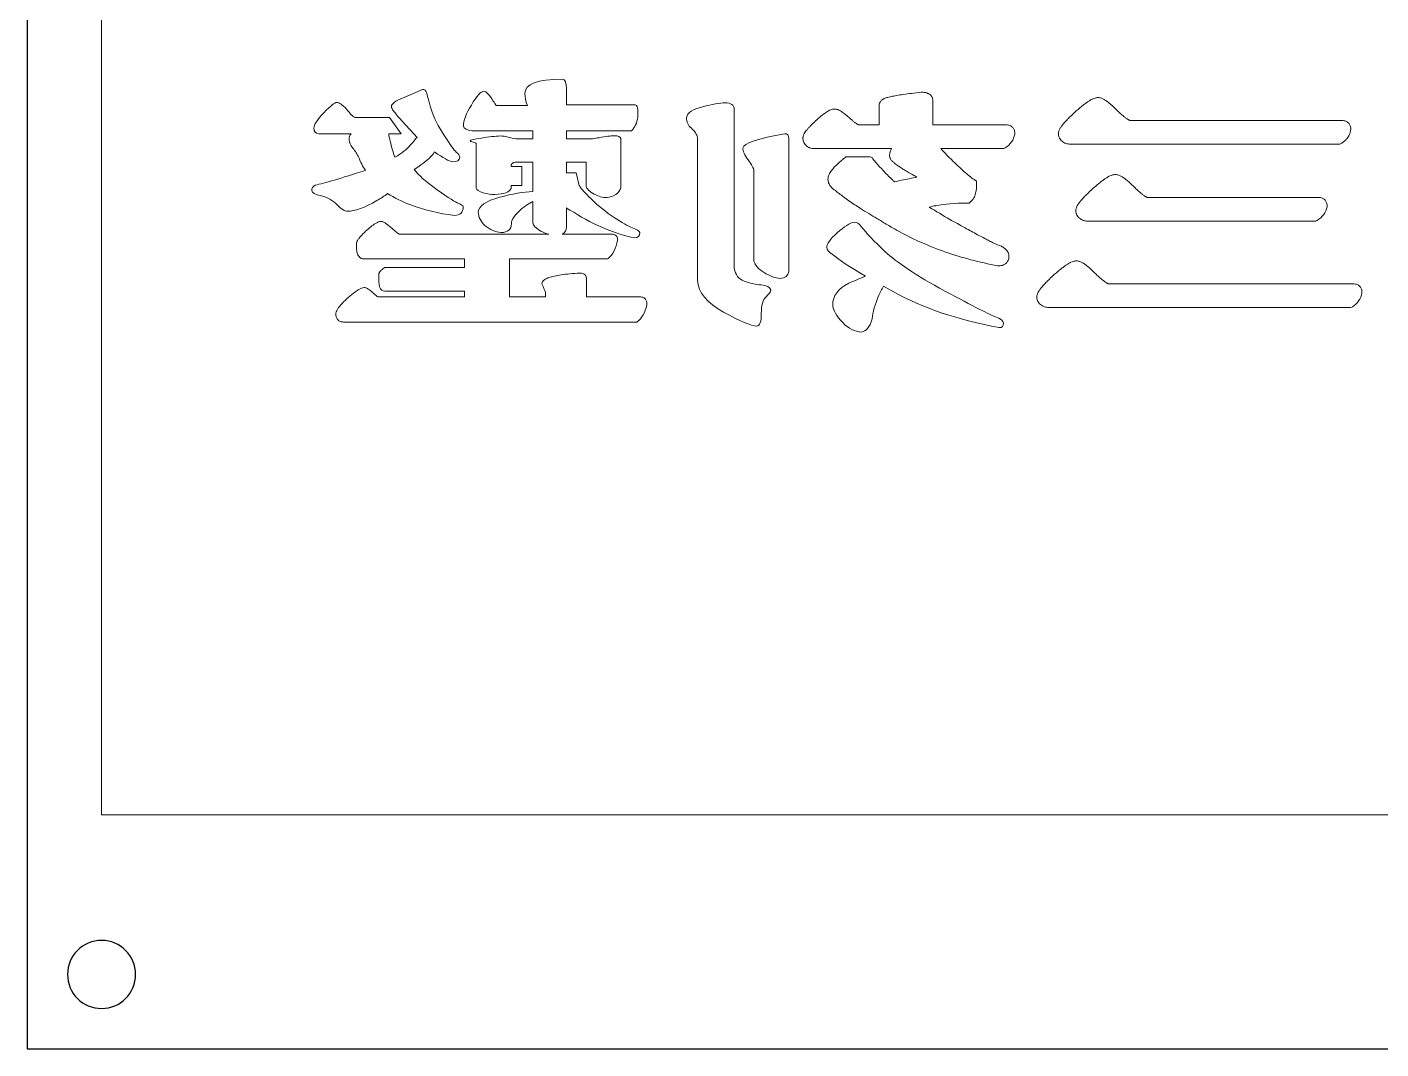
# Model space of a CAD drawing. Header units: millimetres. Extents: x 42 to 169, y 93 to 195.
# Drawn here: x 41.8 to 105.4, y 92.5 to 140.5 of the extents above; entities that cross this region are included whole.
import ezdxf

# ---------------------------------------------------------------- set-up
doc = ezdxf.new("R2010")
doc.units = ezdxf.units.MM
doc.layers.add('Default', color=18, linetype='Continuous', true_color=0x000000)
doc.layers.add('Layer 01', color=18, linetype='Continuous', true_color=0x000000)

msp = doc.modelspace()

# ---------------------------------------------------------------- linework, layer by layer
at = {"layer": 'Default', "color": 18, "lineweight": 5, "true_color": 0x000000}
msp.add_lwpolyline([(45.304, 103.519), (165.304, 103.519), (165.304, 193.519), (45.304, 193.519)], close=True, dxfattribs=at)
at = {"layer": 'Layer 01', "color": 12, "lineweight": 5, "true_color": 0xc80000}
for p, q in [((59.448, 137.188), (60.38, 137.599)), ((63.842, 136.837), (65.308, 136.837)), ((93.615, 136.137), (103.577, 136.137)), ((57.033, 135.515), (55.506, 135.515)), ((80.321, 134.43), (81.406, 134.43)), ((65.571, 131.331), (65.571, 132.326)), ((94.433, 132.522), (102.465, 132.522)), ((67.141, 132.026), (67.141, 131.126)), ((59.295, 130.795), (66.323, 130.795)), ((66.945, 130.795), (69.267, 130.795)), ((58.323, 128.755), (58.325, 128.915)), ((92.601, 128.465), (104.101, 128.465))]:
    msp.add_line(p, q, dxfattribs=at)
at = {"layer": 'Layer 01'}
msp.add_lwpolyline([(41.804, 92.519), (168.804, 92.519), (168.804, 194.519), (41.804, 194.519)], close=True, dxfattribs=at)
at = {"layer": 'Layer 01', "color": 12, "lineweight": 5, "true_color": 0xc80000}
for points in [[(67.141, 137.615), (67.141, 136.874), (70.33, 136.874), (70.372, 136.868)], [(83.808, 137.462), (83.823, 137.464), (83.838, 137.464)], [(80.866, 135.932), (81.836, 135.932), (81.836, 136.857)], [(84.352, 137.078), (84.352, 135.932), (87.796, 135.932)], [(57.223, 136.281), (58.826, 136.281), (59.382, 135.515), (58.793, 135.515)], [(60.134, 135.341), (59.971, 135.515), (59.415, 136.115)], [(64.835, 135.275), (65.571, 135.275), (65.571, 135.657), (62.709, 135.657)], [(70.199, 135.657), (67.141, 135.657), (67.141, 135.275), (68.368, 135.275)], [(88.212, 135.531), (88.212, 135.509), (88.208, 135.488)], [(103.993, 135.736), (103.993, 135.722), (103.992, 135.707)], [(62.905, 132.957), (62.905, 134.536), (62.905, 135.061)], [(69.692, 135.287), (69.692, 134.425), (69.692, 132.989)], [(87.762, 134.855), (87.695, 134.813), (84.729, 134.813)], [(103.538, 135.057), (103.473, 135.019), (90.781, 135.019), (90.758, 135.023)], [(82.42, 134.813), (78.705, 134.813), (78.675, 134.82)], [(64.541, 133.968), (65.056, 133.968), (65.056, 133.084), (64.541, 133.084), (64.541, 132.942)], [(65.571, 132.8), (65.571, 133.084), (65.571, 133.684), (65.571, 134.173), (64.737, 134.173)], [(68.073, 133.036), (68.073, 133.084), (68.073, 133.684), (68.073, 134.173), (67.141, 134.173), (67.141, 133.684), (67.607, 133.684), (67.746, 133.084)], [(86.302, 133.357), (86.413, 133.279), (86.413, 133.147)], [(86.134, 132.315), (86.06, 132.256), (85.964, 132.256)], [(84.496, 132.135), (84.491, 132.134), (84.486, 132.133)], [(102.881, 132.121), (102.881, 132.099), (102.878, 132.078)], [(58.429, 131.394), (58.446, 131.396), (58.463, 131.393)], [(58.956, 131.061), (58.957, 131.06), (58.958, 131.059)], [(102.409, 131.442), (102.345, 131.404), (91.599, 131.404), (91.576, 131.407)], [(57.743, 130.964), (57.744, 130.965), (57.745, 130.966)], [(69.549, 130.554), (69.549, 130.537), (69.544, 130.52)], [(57.276, 130.333), (57.276, 130.34), (57.277, 130.346)], [(87.933, 129.792), (87.934, 129.78), (87.934, 129.769)], [(58.598, 129.232), (62.362, 129.232), (62.362, 129.635), (57.607, 129.635)], [(69.101, 129.657), (69.071, 129.635), (64.463, 129.635), (64.463, 127.846), (66.156, 127.846), (66.156, 128.057)], [(87.452, 129.304), (87.426, 129.304), (87.4, 129.309)], [(66.001, 128.434), (65.99, 128.458), (65.993, 128.483)], [(67.768, 128.968), (67.773, 128.969), (67.779, 128.969)], [(68.093, 128.673), (68.093, 127.846), (70.641, 127.846)], [(57.646, 128.284), (57.659, 128.285), (57.673, 128.284)], [(58.652, 127.846), (62.362, 127.846), (62.362, 128.113), (58.686, 128.113)], [(104.517, 128.064), (104.517, 128.042), (104.513, 128.021)], [(70.922, 127.517), (70.922, 127.493), (70.918, 127.47)], [(104.067, 127.388), (104, 127.346), (89.768, 127.346), (89.744, 127.35)], [(56.311, 127.066), (56.311, 127.076), (56.313, 127.087)], [(70.475, 126.688), (70.445, 126.668), (56.675, 126.668)]]:
    msp.add_lwpolyline(points, dxfattribs=at)
at = {"layer": 'Layer 01', "extrusion": (0, 0, -1)}
msp.add_circle((-45.304, 96.019), 1.6, dxfattribs=at)
at = {"layer": 'Layer 01', "color": 12, "lineweight": 5, "true_color": 0xc80000}
for points, knots in [([(65.308, 136.837), (65.233, 137.041), (65.195, 137.228), (65.195, 137.399), (65.195, 137.848), (65.778, 138.073), (66.945, 138.073), (67.076, 138.073), (67.141, 137.92), (67.141, 137.615)], [436.421266, 436.421266, 436.421266, 436.421266, 437.100455, 437.100455, 437.100455, 438.100455, 438.100455, 438.100455, 439.100455, 439.100455, 439.100455, 439.100455]), ([(81.836, 136.857), (81.836, 136.891), (81.842, 136.925), (81.854, 136.957), (81.866, 136.988), (81.883, 137.017), (81.904, 137.043), (81.918, 137.059), (81.933, 137.074), (81.95, 137.088), (81.963, 137.099), (81.977, 137.11), (81.992, 137.119), (82.018, 137.136), (82.045, 137.15), (82.073, 137.162), (82.086, 137.168), (82.1, 137.173), (82.114, 137.179), (82.142, 137.19), (82.171, 137.199), (82.2, 137.208), (82.232, 137.218), (82.264, 137.227), (82.297, 137.235), (82.334, 137.244), (82.371, 137.253), (82.408, 137.261), (82.488, 137.278), (82.568, 137.293), (82.648, 137.307), (82.755, 137.326), (82.863, 137.343), (82.97, 137.358), (83.099, 137.377), (83.228, 137.394), (83.357, 137.409), (83.507, 137.428), (83.657, 137.445), (83.808, 137.462)], [80.084471, 80.084471, 80.084471, 80.084471, 81.084471, 81.084471, 81.084471, 82.084471, 82.084471, 82.084471, 83.084471, 83.084471, 83.084471, 84.084471, 84.084471, 84.084471, 85.084471, 85.084471, 85.084471, 86.084471, 86.084471, 86.084471, 87.084471, 87.084471, 87.084471, 88.084471, 88.084471, 88.084471, 89.084471, 89.084471, 89.084471, 90.084471, 90.084471, 90.084471, 91.084471, 91.084471, 91.084471, 92.084471, 92.084471, 92.084471, 93.084471, 93.084471, 93.084471, 93.084471]), ([(83.838, 137.464), (83.877, 137.464), (83.916, 137.462), (83.954, 137.457), (83.974, 137.455), (83.993, 137.452), (84.012, 137.448), (84.031, 137.444), (84.051, 137.439), (84.07, 137.434), (84.09, 137.427), (84.11, 137.42), (84.129, 137.411), (84.142, 137.405), (84.156, 137.398), (84.169, 137.39), (84.19, 137.378), (84.209, 137.364), (84.228, 137.349), (84.247, 137.332), (84.265, 137.313), (84.281, 137.292), (84.297, 137.271), (84.311, 137.248), (84.322, 137.224), (84.332, 137.2), (84.34, 137.175), (84.345, 137.15), (84.35, 137.126), (84.352, 137.102), (84.352, 137.078)], [95.084471, 95.084471, 95.084471, 95.084471, 96.084471, 96.084471, 96.084471, 97.084471, 97.084471, 97.084471, 98.084471, 98.084471, 98.084471, 99.084471, 99.084471, 99.084471, 100.084471, 100.084471, 100.084471, 101.084471, 101.084471, 101.084471, 102.084471, 102.084471, 102.084471, 103.084471, 103.084471, 103.084471, 104.084471, 104.084471, 104.084471, 105.084471, 105.084471, 105.084471, 105.084471]), ([(55.506, 135.515), (55.354, 135.528), (55.277, 135.616), (55.277, 135.777), (55.277, 135.938), (55.435, 136.18), (55.752, 136.503), (56.057, 136.825), (56.259, 136.986), (56.357, 136.986), (56.466, 136.986), (56.618, 136.879), (56.815, 136.664)], [36.545107, 36.545107, 36.545107, 36.545107, 37.545107, 37.545107, 37.545107, 38.545107, 38.545107, 38.545107, 39.545107, 39.545107, 39.545107, 40.545107, 40.545107, 40.545107, 40.545107]), ([(59.022, 136.589), (58.957, 136.662), (58.924, 136.731), (58.924, 136.794), (58.924, 136.92), (59.099, 137.052), (59.448, 137.188)], [7, 7, 7, 7, 8, 8, 8, 9, 9, 9, 9]), ([(91.013, 136.509), (91.122, 136.606), (91.232, 136.702), (91.344, 136.794), (91.392, 136.833), (91.44, 136.871), (91.489, 136.909), (91.533, 136.942), (91.577, 136.974), (91.622, 137.005), (91.661, 137.032), (91.702, 137.059), (91.743, 137.083), (91.781, 137.106), (91.819, 137.127), (91.858, 137.145), (91.896, 137.163), (91.935, 137.179), (91.976, 137.19), (91.997, 137.196), (92.018, 137.201), (92.04, 137.205), (92.064, 137.209), (92.089, 137.211), (92.113, 137.211)], [109.9244, 109.9244, 109.9244, 109.9244, 110.9244, 110.9244, 110.9244, 111.9244, 111.9244, 111.9244, 112.9244, 112.9244, 112.9244, 113.9244, 113.9244, 113.9244, 114.9244, 114.9244, 114.9244, 115.9244, 115.9244, 115.9244, 116.9244, 116.9244, 116.9244, 117.9244, 117.9244, 117.9244, 117.9244]), ([(92.113, 137.211), (92.142, 137.211), (92.171, 137.208), (92.199, 137.203), (92.224, 137.198), (92.249, 137.191), (92.274, 137.182), (92.297, 137.174), (92.319, 137.165), (92.341, 137.155), (92.381, 137.136), (92.42, 137.114), (92.457, 137.09), (92.502, 137.062), (92.545, 137.03), (92.587, 136.998), (92.635, 136.961), (92.681, 136.922), (92.726, 136.882), (92.836, 136.786), (92.939, 136.685), (93.041, 136.581)], [51.9622, 51.9622, 51.9622, 51.9622, 52.9622, 52.9622, 52.9622, 53.9622, 53.9622, 53.9622, 54.9622, 54.9622, 54.9622, 55.9622, 55.9622, 55.9622, 56.9622, 56.9622, 56.9622, 57.9622, 57.9622, 57.9622, 58.9622, 58.9622, 58.9622, 58.9622]), ([(60.789, 136.667), (60.919, 136.278), (61.127, 135.862), (61.41, 135.42), (61.683, 134.989), (61.868, 134.731), (61.966, 134.647)], [12.01853, 12.01853, 12.01853, 12.01853, 13.01853, 13.01853, 13.01853, 14.01853, 14.01853, 14.01853, 14.01853]), ([(73.306, 135.341), (73.274, 135.478), (73.176, 135.62), (73.012, 135.768), (72.859, 135.904), (72.783, 136.073), (72.783, 136.273)], [12, 12, 12, 12, 13, 13, 13, 14, 14, 14, 14]), ([(78.845, 136.113), (78.929, 136.189), (79.014, 136.264), (79.102, 136.337), (79.172, 136.394), (79.244, 136.451), (79.319, 136.503), (79.379, 136.545), (79.442, 136.585), (79.509, 136.617), (79.542, 136.632), (79.575, 136.646), (79.609, 136.656), (79.628, 136.661), (79.647, 136.666), (79.667, 136.669), (79.689, 136.672), (79.711, 136.674), (79.733, 136.674), (79.753, 136.674), (79.773, 136.673), (79.793, 136.67), (79.81, 136.667), (79.828, 136.664), (79.845, 136.659), (79.876, 136.651), (79.907, 136.64), (79.936, 136.627), (79.965, 136.614), (79.992, 136.6), (80.019, 136.584), (80.047, 136.568), (80.074, 136.55), (80.101, 136.532), (80.162, 136.491), (80.219, 136.446), (80.276, 136.399), (80.344, 136.343), (80.409, 136.285), (80.474, 136.225)], [59.084471, 59.084471, 59.084471, 59.084471, 60.084471, 60.084471, 60.084471, 61.084471, 61.084471, 61.084471, 62.084471, 62.084471, 62.084471, 63.084471, 63.084471, 63.084471, 64.084471, 64.084471, 64.084471, 65.084471, 65.084471, 65.084471, 66.084471, 66.084471, 66.084471, 67.084471, 67.084471, 67.084471, 68.084471, 68.084471, 68.084471, 69.084471, 69.084471, 69.084471, 70.084471, 70.084471, 70.084471, 71.084471, 71.084471, 71.084471, 72.084471, 72.084471, 72.084471, 72.084471]), ([(80.474, 136.225), (80.512, 136.191), (80.55, 136.158), (80.589, 136.125), (80.622, 136.098), (80.656, 136.071), (80.69, 136.045), (80.724, 136.019), (80.759, 135.994), (80.796, 135.97), (80.806, 135.964), (80.816, 135.958), (80.827, 135.952), (80.833, 135.948), (80.839, 135.945), (80.845, 135.942), (80.852, 135.939), (80.859, 135.935), (80.866, 135.932)], [72.084471, 72.084471, 72.084471, 72.084471, 73.084471, 73.084471, 73.084471, 74.084471, 74.084471, 74.084471, 75.084471, 75.084471, 75.084471, 76.084471, 76.084471, 76.084471, 77.084471, 77.084471, 77.084471, 78.084471, 78.084471, 78.084471, 78.084471]), ([(90.758, 135.023), (90.691, 135.034), (90.625, 135.052), (90.562, 135.078), (90.53, 135.092), (90.5, 135.109), (90.471, 135.128), (90.44, 135.147), (90.412, 135.17), (90.387, 135.196), (90.361, 135.223), (90.338, 135.253), (90.319, 135.285), (90.31, 135.301), (90.301, 135.318), (90.294, 135.335), (90.287, 135.352), (90.281, 135.369), (90.276, 135.387), (90.266, 135.422), (90.26, 135.457), (90.259, 135.493), (90.258, 135.508), (90.258, 135.524), (90.259, 135.54), (90.26, 135.553), (90.261, 135.566), (90.264, 135.58), (90.268, 135.604), (90.274, 135.627), (90.282, 135.651), (90.29, 135.672), (90.298, 135.693), (90.308, 135.713), (90.319, 135.737), (90.332, 135.76), (90.346, 135.783), (90.37, 135.823), (90.397, 135.862), (90.426, 135.899), (90.458, 135.941), (90.492, 135.982), (90.527, 136.023), (90.567, 136.069), (90.609, 136.114), (90.651, 136.158), (90.699, 136.208), (90.749, 136.258), (90.799, 136.307), (90.869, 136.375), (90.941, 136.443), (91.013, 136.509)], [92.9244, 92.9244, 92.9244, 92.9244, 93.9244, 93.9244, 93.9244, 94.9244, 94.9244, 94.9244, 95.9244, 95.9244, 95.9244, 96.9244, 96.9244, 96.9244, 97.9244, 97.9244, 97.9244, 98.9244, 98.9244, 98.9244, 99.9244, 99.9244, 99.9244, 100.9244, 100.9244, 100.9244, 101.9244, 101.9244, 101.9244, 102.9244, 102.9244, 102.9244, 103.9244, 103.9244, 103.9244, 104.9244, 104.9244, 104.9244, 105.9244, 105.9244, 105.9244, 106.9244, 106.9244, 106.9244, 107.9244, 107.9244, 107.9244, 108.9244, 108.9244, 108.9244, 109.9244, 109.9244, 109.9244, 109.9244]), ([(93.041, 136.581), (93.096, 136.53), (93.151, 136.479), (93.208, 136.43), (93.255, 136.388), (93.303, 136.348), (93.352, 136.309), (93.386, 136.282), (93.42, 136.256), (93.454, 136.231), (93.472, 136.219), (93.489, 136.207), (93.507, 136.196), (93.521, 136.186), (93.536, 136.177), (93.551, 136.168), (93.561, 136.163), (93.571, 136.157), (93.581, 136.152), (93.592, 136.147), (93.604, 136.142), (93.615, 136.137)], [58.9622, 58.9622, 58.9622, 58.9622, 59.9622, 59.9622, 59.9622, 60.9622, 60.9622, 60.9622, 61.9622, 61.9622, 61.9622, 62.9622, 62.9622, 62.9622, 63.9622, 63.9622, 63.9622, 64.9622, 64.9622, 64.9622, 65.9622, 65.9622, 65.9622, 65.9622]), ([(103.577, 136.137), (103.614, 136.137), (103.652, 136.134), (103.688, 136.126), (103.715, 136.12), (103.741, 136.111), (103.766, 136.1), (103.786, 136.091), (103.806, 136.081), (103.824, 136.069), (103.843, 136.056), (103.861, 136.042), (103.878, 136.026), (103.91, 135.995), (103.936, 135.958), (103.955, 135.918), (103.966, 135.894), (103.975, 135.869), (103.981, 135.843), (103.99, 135.808), (103.993, 135.772), (103.993, 135.736)], [75.9244, 75.9244, 75.9244, 75.9244, 76.9244, 76.9244, 76.9244, 77.9244, 77.9244, 77.9244, 78.9244, 78.9244, 78.9244, 79.9244, 79.9244, 79.9244, 80.9244, 80.9244, 80.9244, 81.9244, 81.9244, 81.9244, 82.9244, 82.9244, 82.9244, 82.9244]), ([(78.675, 134.82), (78.646, 134.827), (78.616, 134.835), (78.588, 134.845), (78.573, 134.851), (78.559, 134.856), (78.545, 134.863), (78.53, 134.869), (78.516, 134.876), (78.502, 134.884), (78.445, 134.916), (78.393, 134.958), (78.353, 135.01), (78.333, 135.036), (78.316, 135.064), (78.301, 135.094), (78.288, 135.123), (78.277, 135.153), (78.269, 135.184), (78.262, 135.214), (78.257, 135.245), (78.256, 135.276), (78.255, 135.29), (78.254, 135.305), (78.255, 135.319), (78.255, 135.332), (78.256, 135.344), (78.258, 135.356), (78.26, 135.378), (78.265, 135.399), (78.272, 135.42), (78.278, 135.438), (78.285, 135.456), (78.293, 135.474), (78.3, 135.49), (78.308, 135.506), (78.317, 135.522), (78.334, 135.553), (78.353, 135.582), (78.374, 135.611), (78.397, 135.643), (78.421, 135.674), (78.446, 135.704), (78.475, 135.738), (78.504, 135.772), (78.535, 135.805), (78.569, 135.842), (78.604, 135.878), (78.639, 135.914), (78.706, 135.982), (78.775, 136.048), (78.845, 136.113)], [42.084471, 42.084471, 42.084471, 42.084471, 43.084471, 43.084471, 43.084471, 44.084471, 44.084471, 44.084471, 45.084471, 45.084471, 45.084471, 46.084471, 46.084471, 46.084471, 47.084471, 47.084471, 47.084471, 48.084471, 48.084471, 48.084471, 49.084471, 49.084471, 49.084471, 50.084471, 50.084471, 50.084471, 51.084471, 51.084471, 51.084471, 52.084471, 52.084471, 52.084471, 53.084471, 53.084471, 53.084471, 54.084471, 54.084471, 54.084471, 55.084471, 55.084471, 55.084471, 56.084471, 56.084471, 56.084471, 57.084471, 57.084471, 57.084471, 58.084471, 58.084471, 58.084471, 59.084471, 59.084471, 59.084471, 59.084471]), ([(87.796, 135.932), (87.833, 135.932), (87.87, 135.929), (87.906, 135.921), (87.933, 135.915), (87.96, 135.906), (87.985, 135.895), (88.005, 135.886), (88.025, 135.876), (88.043, 135.863), (88.062, 135.851), (88.08, 135.837), (88.096, 135.821), (88.128, 135.79), (88.155, 135.753), (88.173, 135.713), (88.185, 135.689), (88.194, 135.663), (88.2, 135.637), (88.208, 135.602), (88.212, 135.567), (88.212, 135.531)], [107.084471, 107.084471, 107.084471, 107.084471, 108.084471, 108.084471, 108.084471, 109.084471, 109.084471, 109.084471, 110.084471, 110.084471, 110.084471, 111.084471, 111.084471, 111.084471, 112.084471, 112.084471, 112.084471, 113.084471, 113.084471, 113.084471, 114.084471, 114.084471, 114.084471, 114.084471]), ([(103.992, 135.707), (103.986, 135.657), (103.976, 135.607), (103.96, 135.559), (103.945, 135.51), (103.926, 135.463), (103.902, 135.419), (103.869, 135.359), (103.829, 135.303), (103.783, 135.253), (103.748, 135.214), (103.71, 135.179), (103.669, 135.147), (103.628, 135.114), (103.584, 135.084), (103.538, 135.057)], [84.9244, 84.9244, 84.9244, 84.9244, 85.9244, 85.9244, 85.9244, 86.9244, 86.9244, 86.9244, 87.9244, 87.9244, 87.9244, 88.9244, 88.9244, 88.9244, 89.9244, 89.9244, 89.9244, 89.9244]), ([(62.758, 135.119), (62.671, 135.145), (62.627, 135.166), (62.627, 135.184), (62.627, 135.21), (62.802, 135.253), (63.151, 135.313)], [423.307147, 423.307147, 423.307147, 423.307147, 424.307147, 424.307147, 424.307147, 425.307147, 425.307147, 425.307147, 425.307147]), ([(68.678, 135.326), (68.994, 135.387), (69.229, 135.417), (69.382, 135.417), (69.578, 135.417), (69.681, 135.374), (69.692, 135.287)], [446.492141, 446.492141, 446.492141, 446.492141, 447.492141, 447.492141, 447.492141, 448.492141, 448.492141, 448.492141, 448.492141]), ([(61.966, 134.647), (62.075, 134.552), (62.13, 134.473), (62.13, 134.41), (62.13, 134.263), (62.015, 134.189), (61.786, 134.189)], [14.01853, 14.01853, 14.01853, 14.01853, 15.01853, 15.01853, 15.01853, 16.01853, 16.01853, 16.01853, 16.01853]), ([(79.992, 134.189), (80.049, 134.242), (80.107, 134.294), (80.167, 134.344), (80.19, 134.363), (80.213, 134.382), (80.236, 134.401)], [10, 10, 10, 10, 11, 11, 11, 12, 12, 12, 12]), ([(81.515, 134.376), (81.535, 134.349), (81.556, 134.322), (81.577, 134.295), (81.617, 134.243), (81.659, 134.193), (81.701, 134.142), (81.804, 134.022), (81.911, 133.904), (82.02, 133.789), (82.154, 133.648), (82.291, 133.51), (82.431, 133.373), (82.466, 133.339), (82.501, 133.305), (82.537, 133.271), (82.545, 133.263), (82.553, 133.256), (82.561, 133.249)], [15.084471, 15.084471, 15.084471, 15.084471, 16.084471, 16.084471, 16.084471, 17.084471, 17.084471, 17.084471, 18.084471, 18.084471, 18.084471, 19.084471, 19.084471, 19.084471, 20.084471, 20.084471, 20.084471, 21.084471, 21.084471, 21.084471, 21.084471]), ([(83.195, 133.713), (83.128, 133.751), (83.062, 133.791), (82.996, 133.83), (82.939, 133.865), (82.882, 133.9), (82.826, 133.937), (82.778, 133.968), (82.73, 134), (82.683, 134.033), (82.651, 134.055), (82.62, 134.078), (82.589, 134.102), (82.571, 134.116), (82.553, 134.13), (82.536, 134.145), (82.52, 134.158), (82.504, 134.172), (82.488, 134.187), (82.473, 134.201), (82.458, 134.215), (82.444, 134.23), (82.43, 134.245), (82.417, 134.261), (82.404, 134.278), (82.391, 134.295), (82.379, 134.313), (82.369, 134.332), (82.362, 134.344), (82.356, 134.356), (82.351, 134.368), (82.339, 134.398), (82.33, 134.43), (82.328, 134.463), (82.327, 134.474), (82.327, 134.485), (82.327, 134.496), (82.327, 134.516), (82.328, 134.536), (82.331, 134.556), (82.336, 134.594), (82.345, 134.633), (82.357, 134.67), (82.373, 134.72), (82.395, 134.768), (82.42, 134.813)], [25.084471, 25.084471, 25.084471, 25.084471, 26.084471, 26.084471, 26.084471, 27.084471, 27.084471, 27.084471, 28.084471, 28.084471, 28.084471, 29.084471, 29.084471, 29.084471, 30.084471, 30.084471, 30.084471, 31.084471, 31.084471, 31.084471, 32.084471, 32.084471, 32.084471, 33.084471, 33.084471, 33.084471, 34.084471, 34.084471, 34.084471, 35.084471, 35.084471, 35.084471, 36.084471, 36.084471, 36.084471, 37.084471, 37.084471, 37.084471, 38.084471, 38.084471, 38.084471, 39.084471, 39.084471, 39.084471, 40.084471, 40.084471, 40.084471, 40.084471]), ([(85.111, 134.416), (85.228, 134.299), (85.345, 134.183), (85.465, 134.069), (85.569, 133.969), (85.675, 133.872), (85.782, 133.776), (85.874, 133.695), (85.967, 133.615), (86.062, 133.539), (86.14, 133.476), (86.22, 133.415), (86.302, 133.357)], [121.084471, 121.084471, 121.084471, 121.084471, 122.084471, 122.084471, 122.084471, 123.084471, 123.084471, 123.084471, 124.084471, 124.084471, 124.084471, 125.084471, 125.084471, 125.084471, 125.084471]), ([(79.783, 132.844), (79.742, 132.869), (79.703, 132.897), (79.665, 132.927), (79.622, 132.963), (79.581, 133.002), (79.547, 133.046), (79.512, 133.092), (79.483, 133.142), (79.463, 133.196), (79.443, 133.251), (79.432, 133.309), (79.432, 133.368), (79.432, 133.407), (79.437, 133.447), (79.446, 133.485), (79.455, 133.522), (79.468, 133.558), (79.483, 133.592), (79.498, 133.626), (79.516, 133.66), (79.536, 133.692), (79.556, 133.725), (79.578, 133.757), (79.602, 133.789), (79.653, 133.857), (79.711, 133.922), (79.771, 133.983), (79.841, 134.055), (79.916, 134.123), (79.992, 134.189)], [177.084471, 177.084471, 177.084471, 177.084471, 178.084471, 178.084471, 178.084471, 179.084471, 179.084471, 179.084471, 180.084471, 180.084471, 180.084471, 181.084471, 181.084471, 181.084471, 182.084471, 182.084471, 182.084471, 183.084471, 183.084471, 183.084471, 184.084471, 184.084471, 184.084471, 185.084471, 185.084471, 185.084471, 186.084471, 186.084471, 186.084471, 187.084471, 187.084471, 187.084471, 187.084471]), ([(83.602, 133.475), (83.542, 133.512), (83.481, 133.548), (83.421, 133.584), (83.346, 133.628), (83.271, 133.67), (83.195, 133.713)], [23.084471, 23.084471, 23.084471, 23.084471, 24.084471, 24.084471, 24.084471, 25.084471, 25.084471, 25.084471, 25.084471]), ([(91.831, 132.894), (91.939, 132.991), (92.049, 133.087), (92.162, 133.179), (92.21, 133.218), (92.258, 133.256), (92.307, 133.293), (92.35, 133.326), (92.395, 133.359), (92.439, 133.39), (92.479, 133.417), (92.52, 133.443), (92.561, 133.468), (92.598, 133.491), (92.637, 133.512), (92.676, 133.53), (92.714, 133.548), (92.753, 133.563), (92.793, 133.575), (92.814, 133.581), (92.836, 133.586), (92.858, 133.59), (92.882, 133.594), (92.907, 133.596), (92.931, 133.596)], [100.064904, 100.064904, 100.064904, 100.064904, 101.064904, 101.064904, 101.064904, 102.064904, 102.064904, 102.064904, 103.064904, 103.064904, 103.064904, 104.064904, 104.064904, 104.064904, 105.064904, 105.064904, 105.064904, 106.064904, 106.064904, 106.064904, 107.064904, 107.064904, 107.064904, 108.064904, 108.064904, 108.064904, 108.064904]), ([(92.931, 133.596), (92.96, 133.596), (92.988, 133.593), (93.017, 133.587), (93.042, 133.583), (93.067, 133.576), (93.091, 133.567), (93.114, 133.559), (93.137, 133.55), (93.159, 133.54), (93.199, 133.521), (93.238, 133.499), (93.275, 133.475), (93.32, 133.447), (93.363, 133.415), (93.405, 133.383), (93.452, 133.346), (93.499, 133.307), (93.544, 133.267), (93.653, 133.171), (93.757, 133.07), (93.858, 132.966)], [47.032452, 47.032452, 47.032452, 47.032452, 48.032452, 48.032452, 48.032452, 49.032452, 49.032452, 49.032452, 50.032452, 50.032452, 50.032452, 51.032452, 51.032452, 51.032452, 52.032452, 52.032452, 52.032452, 53.032452, 53.032452, 53.032452, 54.032452, 54.032452, 54.032452, 54.032452]), ([(55.637, 132.595), (55.332, 132.668), (55.179, 132.747), (55.179, 132.831), (55.179, 132.947), (55.234, 133.037), (55.343, 133.1)], [28.01853, 28.01853, 28.01853, 28.01853, 29.01853, 29.01853, 29.01853, 30.01853, 30.01853, 30.01853, 30.01853]), ([(86.413, 133.147), (86.413, 133.083), (86.411, 133.019), (86.406, 132.956), (86.401, 132.898), (86.394, 132.84), (86.383, 132.782), (86.375, 132.738), (86.364, 132.693), (86.351, 132.65), (86.343, 132.624), (86.334, 132.599), (86.324, 132.575), (86.303, 132.526), (86.278, 132.478), (86.247, 132.435), (86.216, 132.39), (86.178, 132.349), (86.134, 132.315)], [127.084471, 127.084471, 127.084471, 127.084471, 128.084471, 128.084471, 128.084471, 129.084471, 129.084471, 129.084471, 130.084471, 130.084471, 130.084471, 131.084471, 131.084471, 131.084471, 132.084471, 132.084471, 132.084471, 133.084471, 133.084471, 133.084471, 133.084471]), ([(93.858, 132.966), (93.913, 132.915), (93.969, 132.864), (94.026, 132.815), (94.073, 132.773), (94.121, 132.733), (94.17, 132.693), (94.203, 132.667), (94.237, 132.641), (94.272, 132.616), (94.289, 132.604), (94.307, 132.592), (94.324, 132.581), (94.339, 132.571), (94.354, 132.562), (94.369, 132.553), (94.379, 132.548), (94.389, 132.542), (94.399, 132.537), (94.41, 132.532), (94.421, 132.527), (94.433, 132.522)], [54.032452, 54.032452, 54.032452, 54.032452, 55.032452, 55.032452, 55.032452, 56.032452, 56.032452, 56.032452, 57.032452, 57.032452, 57.032452, 58.032452, 58.032452, 58.032452, 59.032452, 59.032452, 59.032452, 60.032452, 60.032452, 60.032452, 61.032452, 61.032452, 61.032452, 61.032452]), ([(58.237, 132.374), (57.67, 132.037), (57.207, 131.868), (56.847, 131.868), (56.738, 131.868), (56.58, 131.968), (56.373, 132.168)], [25.01853, 25.01853, 25.01853, 25.01853, 26.01853, 26.01853, 26.01853, 27.01853, 27.01853, 27.01853, 27.01853]), ([(61.884, 131.679), (61.143, 131.763), (60.445, 131.931), (59.791, 132.184), (59.409, 132.331), (59.061, 132.505), (58.744, 132.705)], [22.01853, 22.01853, 22.01853, 22.01853, 23.01853, 23.01853, 23.01853, 24.01853, 24.01853, 24.01853, 24.01853]), ([(63.331, 131.189), (63.113, 131.389), (63.004, 131.6), (63.004, 131.821), (63.004, 132.116), (63.342, 132.352), (64.017, 132.531), (64.595, 132.689), (65.113, 132.779), (65.571, 132.8)], [405.204076, 405.204076, 405.204076, 405.204076, 406.204076, 406.204076, 406.204076, 407.204076, 407.204076, 407.204076, 408.204076, 408.204076, 408.204076, 408.204076]), ([(87.4, 129.309), (86.978, 129.39), (86.559, 129.485), (86.144, 129.595), (85.743, 129.701), (85.347, 129.821), (84.956, 129.957), (84.578, 130.088), (84.205, 130.234), (83.839, 130.396), (83.479, 130.554), (83.126, 130.727), (82.782, 130.916), (82.654, 130.986), (82.528, 131.058), (82.402, 131.131), (82.323, 131.177), (82.245, 131.223), (82.167, 131.268), (82.02, 131.355), (81.874, 131.442), (81.727, 131.529), (81.47, 131.684), (81.215, 131.841), (80.962, 132.002), (80.779, 132.119), (80.597, 132.239), (80.418, 132.362), (80.333, 132.421), (80.248, 132.481), (80.164, 132.543), (80.094, 132.594), (80.025, 132.646), (79.957, 132.7), (79.898, 132.747), (79.84, 132.795), (79.783, 132.844)], [165.084471, 165.084471, 165.084471, 165.084471, 166.084471, 166.084471, 166.084471, 167.084471, 167.084471, 167.084471, 168.084471, 168.084471, 168.084471, 169.084471, 169.084471, 169.084471, 170.084471, 170.084471, 170.084471, 171.084471, 171.084471, 171.084471, 172.084471, 172.084471, 172.084471, 173.084471, 173.084471, 173.084471, 174.084471, 174.084471, 174.084471, 175.084471, 175.084471, 175.084471, 176.084471, 176.084471, 176.084471, 177.084471, 177.084471, 177.084471, 177.084471]), ([(91.576, 131.407), (91.509, 131.419), (91.442, 131.436), (91.38, 131.463), (91.348, 131.477), (91.317, 131.493), (91.288, 131.512), (91.258, 131.532), (91.23, 131.555), (91.205, 131.581), (91.178, 131.608), (91.156, 131.638), (91.137, 131.67), (91.127, 131.686), (91.119, 131.702), (91.112, 131.72), (91.104, 131.737), (91.098, 131.754), (91.093, 131.772), (91.084, 131.806), (91.078, 131.842), (91.076, 131.878), (91.076, 131.893), (91.076, 131.909), (91.077, 131.924), (91.078, 131.938), (91.079, 131.951), (91.081, 131.965), (91.086, 131.989), (91.092, 132.012), (91.1, 132.035), (91.107, 132.057), (91.116, 132.078), (91.126, 132.098), (91.137, 132.122), (91.15, 132.145), (91.164, 132.168), (91.188, 132.208), (91.215, 132.247), (91.243, 132.284), (91.276, 132.326), (91.31, 132.367), (91.345, 132.407), (91.385, 132.453), (91.426, 132.498), (91.469, 132.543), (91.517, 132.593), (91.567, 132.643), (91.617, 132.692), (91.687, 132.76), (91.759, 132.827), (91.831, 132.894)], [83.064904, 83.064904, 83.064904, 83.064904, 84.064904, 84.064904, 84.064904, 85.064904, 85.064904, 85.064904, 86.064904, 86.064904, 86.064904, 87.064904, 87.064904, 87.064904, 88.064904, 88.064904, 88.064904, 89.064904, 89.064904, 89.064904, 90.064904, 90.064904, 90.064904, 91.064904, 91.064904, 91.064904, 92.064904, 92.064904, 92.064904, 93.064904, 93.064904, 93.064904, 94.064904, 94.064904, 94.064904, 95.064904, 95.064904, 95.064904, 96.064904, 96.064904, 96.064904, 97.064904, 97.064904, 97.064904, 98.064904, 98.064904, 98.064904, 99.064904, 99.064904, 99.064904, 100.064904, 100.064904, 100.064904, 100.064904]), ([(102.465, 132.522), (102.502, 132.522), (102.54, 132.519), (102.576, 132.511), (102.603, 132.505), (102.629, 132.496), (102.654, 132.485), (102.674, 132.476), (102.694, 132.466), (102.712, 132.454), (102.731, 132.441), (102.749, 132.427), (102.766, 132.411), (102.798, 132.38), (102.824, 132.343), (102.843, 132.303), (102.854, 132.279), (102.863, 132.253), (102.869, 132.228), (102.878, 132.193), (102.881, 132.157), (102.881, 132.121)], [69.064904, 69.064904, 69.064904, 69.064904, 70.064904, 70.064904, 70.064904, 71.064904, 71.064904, 71.064904, 72.064904, 72.064904, 72.064904, 73.064904, 73.064904, 73.064904, 74.064904, 74.064904, 74.064904, 75.064904, 75.064904, 75.064904, 76.064904, 76.064904, 76.064904, 76.064904]), ([(62.015, 132.272), (62.2, 132.193), (62.293, 132.13), (62.293, 132.082), (62.293, 131.813), (62.157, 131.679), (61.884, 131.679)], [20.01853, 20.01853, 20.01853, 20.01853, 21.01853, 21.01853, 21.01853, 22.01853, 22.01853, 22.01853, 22.01853]), ([(57.745, 130.966), (57.795, 131.011), (57.847, 131.055), (57.899, 131.098), (57.945, 131.136), (57.991, 131.172), (58.039, 131.207), (58.074, 131.232), (58.109, 131.256), (58.145, 131.279), (58.164, 131.291), (58.184, 131.303), (58.204, 131.314), (58.223, 131.325), (58.242, 131.335), (58.261, 131.344), (58.279, 131.352), (58.298, 131.36), (58.316, 131.367), (58.353, 131.381), (58.39, 131.391), (58.429, 131.394)], [370.180871, 370.180871, 370.180871, 370.180871, 371.180871, 371.180871, 371.180871, 372.180871, 372.180871, 372.180871, 373.180871, 373.180871, 373.180871, 374.180871, 374.180871, 374.180871, 375.180871, 375.180871, 375.180871, 376.180871, 376.180871, 376.180871, 377.180871, 377.180871, 377.180871, 377.180871]), ([(58.463, 131.393), (58.482, 131.39), (58.501, 131.384), (58.519, 131.377), (58.536, 131.37), (58.553, 131.362), (58.569, 131.354), (58.606, 131.334), (58.641, 131.311), (58.675, 131.287), (58.719, 131.256), (58.761, 131.223), (58.803, 131.19), (58.855, 131.148), (58.906, 131.105), (58.956, 131.061)], [379.180871, 379.180871, 379.180871, 379.180871, 380.180871, 380.180871, 380.180871, 381.180871, 381.180871, 381.180871, 382.180871, 382.180871, 382.180871, 383.180871, 383.180871, 383.180871, 384.180871, 384.180871, 384.180871, 384.180871]), ([(58.958, 131.059), (59.019, 131.004), (59.08, 130.95), (59.144, 130.898), (59.173, 130.875), (59.203, 130.852), (59.234, 130.83), (59.243, 130.825), (59.251, 130.819), (59.26, 130.814), (59.265, 130.81), (59.271, 130.807), (59.276, 130.804), (59.282, 130.801), (59.288, 130.798), (59.295, 130.795)], [386.180871, 386.180871, 386.180871, 386.180871, 387.180871, 387.180871, 387.180871, 388.180871, 388.180871, 388.180871, 389.180871, 389.180871, 389.180871, 390.180871, 390.180871, 390.180871, 391.180871, 391.180871, 391.180871, 391.180871]), ([(79.635, 129.862), (79.461, 129.957), (79.374, 130.062), (79.374, 130.178), (79.374, 130.336), (79.537, 130.562), (79.864, 130.856), (80.191, 131.151), (80.458, 131.32), (80.666, 131.362)], [16, 16, 16, 16, 17, 17, 17, 18, 18, 18, 19, 19, 19, 19]), ([(80.993, 131.156), (81.211, 130.862), (81.587, 130.467), (82.121, 129.972), (82.644, 129.478), (83.577, 128.862), (84.918, 128.125), (86.27, 127.399), (87.065, 126.994), (87.305, 126.91), (87.545, 126.826), (87.671, 126.726), (87.681, 126.61)], [1, 1, 1, 1, 2, 2, 2, 3, 3, 3, 4, 4, 4, 5, 5, 5, 5]), ([(85.152, 131.492), (85.391, 131.358), (85.631, 131.225), (85.871, 131.092), (86.066, 130.985), (86.262, 130.877), (86.458, 130.771), (86.574, 130.709), (86.69, 130.647), (86.807, 130.586), (86.872, 130.552), (86.937, 130.518), (87.002, 130.484), (87.074, 130.448), (87.146, 130.411), (87.219, 130.376), (87.255, 130.359), (87.292, 130.342), (87.329, 130.325), (87.351, 130.315), (87.374, 130.306), (87.396, 130.297)], [140.084471, 140.084471, 140.084471, 140.084471, 141.084471, 141.084471, 141.084471, 142.084471, 142.084471, 142.084471, 143.084471, 143.084471, 143.084471, 144.084471, 144.084471, 144.084471, 145.084471, 145.084471, 145.084471, 146.084471, 146.084471, 146.084471, 147.084471, 147.084471, 147.084471, 147.084471]), ([(57.277, 130.346), (57.279, 130.365), (57.282, 130.383), (57.288, 130.401), (57.293, 130.418), (57.3, 130.436), (57.307, 130.452), (57.315, 130.47), (57.324, 130.486), (57.333, 130.503), (57.343, 130.52), (57.354, 130.537), (57.366, 130.554), (57.378, 130.572), (57.391, 130.59), (57.404, 130.607), (57.429, 130.64), (57.455, 130.671), (57.482, 130.701), (57.52, 130.744), (57.559, 130.785), (57.599, 130.826), (57.646, 130.873), (57.694, 130.919), (57.743, 130.964)], [360.180871, 360.180871, 360.180871, 360.180871, 361.180871, 361.180871, 361.180871, 362.180871, 362.180871, 362.180871, 363.180871, 363.180871, 363.180871, 364.180871, 364.180871, 364.180871, 365.180871, 365.180871, 365.180871, 366.180871, 366.180871, 366.180871, 367.180871, 367.180871, 367.180871, 368.180871, 368.180871, 368.180871, 368.180871]), ([(69.267, 130.795), (69.3, 130.795), (69.333, 130.792), (69.365, 130.784), (69.399, 130.775), (69.432, 130.761), (69.46, 130.74), (69.475, 130.729), (69.488, 130.715), (69.5, 130.701), (69.511, 130.686), (69.521, 130.671), (69.529, 130.654), (69.542, 130.623), (69.549, 130.589), (69.549, 130.554)], [474.249967, 474.249967, 474.249967, 474.249967, 475.249967, 475.249967, 475.249967, 476.249967, 476.249967, 476.249967, 477.249967, 477.249967, 477.249967, 478.249967, 478.249967, 478.249967, 479.249967, 479.249967, 479.249967, 479.249967]), ([(57.607, 129.635), (57.558, 129.635), (57.508, 129.648), (57.464, 129.679), (57.441, 129.694), (57.42, 129.715), (57.4, 129.739), (57.381, 129.762), (57.364, 129.79), (57.35, 129.819), (57.336, 129.848), (57.324, 129.88), (57.314, 129.913), (57.305, 129.946), (57.298, 129.98), (57.292, 130.015), (57.28, 130.087), (57.276, 130.163), (57.276, 130.333)], [352.180871, 352.180871, 352.180871, 352.180871, 353.180871, 353.180871, 353.180871, 354.180871, 354.180871, 354.180871, 355.180871, 355.180871, 355.180871, 356.180871, 356.180871, 356.180871, 357.180871, 357.180871, 357.180871, 358.180871, 358.180871, 358.180871, 358.180871]), ([(87.396, 130.297), (87.458, 130.277), (87.519, 130.254), (87.577, 130.226), (87.634, 130.198), (87.688, 130.166), (87.737, 130.127), (87.762, 130.108), (87.786, 130.086), (87.807, 130.063), (87.83, 130.039), (87.85, 130.013), (87.867, 129.985), (87.885, 129.956), (87.9, 129.925), (87.911, 129.893), (87.922, 129.86), (87.929, 129.826), (87.933, 129.792)], [147.084471, 147.084471, 147.084471, 147.084471, 148.084471, 148.084471, 148.084471, 149.084471, 149.084471, 149.084471, 150.084471, 150.084471, 150.084471, 151.084471, 151.084471, 151.084471, 152.084471, 152.084471, 152.084471, 153.084471, 153.084471, 153.084471, 153.084471]), ([(87.934, 129.769), (87.934, 129.726), (87.93, 129.682), (87.92, 129.64), (87.912, 129.61), (87.902, 129.581), (87.889, 129.553), (87.878, 129.531), (87.866, 129.509), (87.852, 129.489), (87.837, 129.468), (87.82, 129.449), (87.802, 129.431), (87.784, 129.413), (87.763, 129.397), (87.742, 129.383), (87.721, 129.369), (87.699, 129.357), (87.676, 129.347), (87.647, 129.334), (87.616, 129.325), (87.585, 129.318), (87.542, 129.308), (87.497, 129.304), (87.452, 129.304)], [155.084471, 155.084471, 155.084471, 155.084471, 156.084471, 156.084471, 156.084471, 157.084471, 157.084471, 157.084471, 158.084471, 158.084471, 158.084471, 159.084471, 159.084471, 159.084471, 160.084471, 160.084471, 160.084471, 161.084471, 161.084471, 161.084471, 162.084471, 162.084471, 162.084471, 163.084471, 163.084471, 163.084471, 163.084471]), ([(58.325, 128.915), (58.331, 128.94), (58.342, 128.965), (58.357, 128.988), (58.364, 129.001), (58.372, 129.013), (58.381, 129.025), (58.391, 129.037), (58.401, 129.05), (58.412, 129.062), (58.423, 129.075), (58.435, 129.088), (58.448, 129.1), (58.47, 129.123), (58.494, 129.145), (58.519, 129.167), (58.545, 129.189), (58.571, 129.211), (58.598, 129.232)], [343.180871, 343.180871, 343.180871, 343.180871, 344.180871, 344.180871, 344.180871, 345.180871, 345.180871, 345.180871, 346.180871, 346.180871, 346.180871, 347.180871, 347.180871, 347.180871, 348.180871, 348.180871, 348.180871, 349.180871, 349.180871, 349.180871, 349.180871]), ([(77.181, 128.711), (76.952, 128.732), (76.701, 128.827), (76.429, 128.995), (76.156, 129.163), (75.998, 129.342), (75.954, 129.532)], [3, 3, 3, 3, 4, 4, 4, 5, 5, 5, 5]), ([(89.999, 128.837), (90.108, 128.934), (90.218, 129.03), (90.331, 129.122), (90.378, 129.161), (90.426, 129.199), (90.475, 129.236), (90.519, 129.269), (90.563, 129.301), (90.608, 129.332), (90.648, 129.36), (90.688, 129.386), (90.729, 129.411), (90.767, 129.433), (90.805, 129.454), (90.845, 129.473), (90.882, 129.491), (90.921, 129.506), (90.962, 129.518), (90.983, 129.524), (91.004, 129.529), (91.026, 129.533), (91.05, 129.537), (91.075, 129.539), (91.099, 129.539)], [106.998913, 106.998913, 106.998913, 106.998913, 107.998913, 107.998913, 107.998913, 108.998913, 108.998913, 108.998913, 109.998913, 109.998913, 109.998913, 110.998913, 110.998913, 110.998913, 111.998913, 111.998913, 111.998913, 112.998913, 112.998913, 112.998913, 113.998913, 113.998913, 113.998913, 114.998913, 114.998913, 114.998913, 114.998913]), ([(91.099, 129.539), (91.128, 129.539), (91.157, 129.536), (91.185, 129.53), (91.21, 129.525), (91.235, 129.518), (91.26, 129.51), (91.283, 129.502), (91.305, 129.493), (91.327, 129.482), (91.368, 129.464), (91.406, 129.442), (91.443, 129.418), (91.488, 129.389), (91.531, 129.358), (91.573, 129.326), (91.621, 129.289), (91.667, 129.25), (91.712, 129.21), (91.822, 129.114), (91.925, 129.013), (92.027, 128.909)], [50.499457, 50.499457, 50.499457, 50.499457, 51.499457, 51.499457, 51.499457, 52.499457, 52.499457, 52.499457, 53.499457, 53.499457, 53.499457, 54.499457, 54.499457, 54.499457, 55.499457, 55.499457, 55.499457, 56.499457, 56.499457, 56.499457, 57.499457, 57.499457, 57.499457, 57.499457]), ([(58.686, 128.113), (58.636, 128.113), (58.585, 128.12), (58.538, 128.137), (58.491, 128.155), (58.447, 128.183), (58.413, 128.22), (58.397, 128.239), (58.382, 128.259), (58.371, 128.296), (58.359, 128.333), (58.35, 128.386), (58.342, 128.445), (58.328, 128.564), (58.323, 128.705), (58.323, 128.755)], [338.020372, 338.020372, 338.020372, 338.020372, 339.020372, 339.020372, 339.020372, 340.020372, 340.020372, 340.020372, 341.020372, 341.020372, 341.020372, 342.020372, 342.020372, 342.020372, 343.020372, 343.020372, 343.020372, 343.020372]), ([(65.993, 128.483), (65.997, 128.511), (66.006, 128.537), (66.021, 128.562), (66.035, 128.587), (66.054, 128.609), (66.076, 128.629), (66.098, 128.649), (66.124, 128.667), (66.151, 128.683), (66.173, 128.696), (66.197, 128.708), (66.221, 128.719), (66.254, 128.734), (66.288, 128.748), (66.323, 128.759), (66.361, 128.773), (66.401, 128.784), (66.44, 128.795), (66.485, 128.807), (66.53, 128.817), (66.575, 128.827), (66.682, 128.85), (66.79, 128.868), (66.899, 128.883), (67.03, 128.902), (67.163, 128.917), (67.296, 128.93), (67.453, 128.946), (67.61, 128.958), (67.768, 128.968)], [491.249967, 491.249967, 491.249967, 491.249967, 492.249967, 492.249967, 492.249967, 493.249967, 493.249967, 493.249967, 494.249967, 494.249967, 494.249967, 495.249967, 495.249967, 495.249967, 496.249967, 496.249967, 496.249967, 497.249967, 497.249967, 497.249967, 498.249967, 498.249967, 498.249967, 499.249967, 499.249967, 499.249967, 500.249967, 500.249967, 500.249967, 501.249967, 501.249967, 501.249967, 501.249967]), ([(67.779, 128.969), (67.824, 128.969), (67.869, 128.963), (67.91, 128.948), (67.931, 128.941), (67.952, 128.931), (67.97, 128.92), (67.988, 128.908), (68.005, 128.895), (68.019, 128.88), (68.033, 128.866), (68.045, 128.85), (68.055, 128.833), (68.064, 128.817), (68.072, 128.799), (68.078, 128.782), (68.089, 128.746), (68.093, 128.709), (68.093, 128.673)], [287.299082, 287.299082, 287.299082, 287.299082, 288.299082, 288.299082, 288.299082, 289.299082, 289.299082, 289.299082, 290.299082, 290.299082, 290.299082, 291.299082, 291.299082, 291.299082, 292.299082, 292.299082, 292.299082, 293.299082, 293.299082, 293.299082, 293.299082]), ([(76.087, 126.469), (75.825, 126.49), (75.302, 126.711), (74.517, 127.132), (73.732, 127.564), (73.328, 128.064), (73.306, 128.632)], [9, 9, 9, 9, 10, 10, 10, 11, 11, 11, 11]), ([(89.744, 127.35), (89.677, 127.362), (89.611, 127.379), (89.548, 127.406), (89.517, 127.42), (89.486, 127.436), (89.457, 127.455), (89.426, 127.475), (89.398, 127.498), (89.373, 127.524), (89.347, 127.551), (89.324, 127.58), (89.305, 127.612), (89.296, 127.629), (89.287, 127.645), (89.28, 127.662), (89.273, 127.68), (89.267, 127.697), (89.262, 127.715), (89.252, 127.749), (89.246, 127.785), (89.245, 127.821), (89.244, 127.836), (89.244, 127.852), (89.245, 127.867), (89.246, 127.881), (89.247, 127.894), (89.25, 127.907), (89.254, 127.931), (89.26, 127.955), (89.268, 127.978), (89.276, 128), (89.284, 128.02), (89.294, 128.041), (89.305, 128.065), (89.318, 128.088), (89.332, 128.11), (89.356, 128.151), (89.383, 128.189), (89.412, 128.227), (89.444, 128.269), (89.478, 128.31), (89.513, 128.35), (89.553, 128.396), (89.595, 128.441), (89.637, 128.485), (89.686, 128.536), (89.735, 128.586), (89.785, 128.634), (89.855, 128.703), (89.927, 128.77), (89.999, 128.837)], [89.998913, 89.998913, 89.998913, 89.998913, 90.998913, 90.998913, 90.998913, 91.998913, 91.998913, 91.998913, 92.998913, 92.998913, 92.998913, 93.998913, 93.998913, 93.998913, 94.998913, 94.998913, 94.998913, 95.998913, 95.998913, 95.998913, 96.998913, 96.998913, 96.998913, 97.998913, 97.998913, 97.998913, 98.998913, 98.998913, 98.998913, 99.998913, 99.998913, 99.998913, 100.998913, 100.998913, 100.998913, 101.998913, 101.998913, 101.998913, 102.998913, 102.998913, 102.998913, 103.998913, 103.998913, 103.998913, 104.998913, 104.998913, 104.998913, 105.998913, 105.998913, 105.998913, 106.998913, 106.998913, 106.998913, 106.998913]), ([(92.027, 128.909), (92.082, 128.858), (92.137, 128.807), (92.194, 128.757), (92.241, 128.716), (92.289, 128.676), (92.338, 128.636), (92.372, 128.61), (92.406, 128.584), (92.44, 128.559), (92.458, 128.547), (92.475, 128.535), (92.493, 128.523), (92.507, 128.514), (92.522, 128.505), (92.537, 128.496), (92.547, 128.49), (92.557, 128.485), (92.567, 128.48), (92.578, 128.474), (92.59, 128.469), (92.601, 128.465)], [57.499457, 57.499457, 57.499457, 57.499457, 58.499457, 58.499457, 58.499457, 59.499457, 59.499457, 59.499457, 60.499457, 60.499457, 60.499457, 61.499457, 61.499457, 61.499457, 62.499457, 62.499457, 62.499457, 63.499457, 63.499457, 63.499457, 64.499457, 64.499457, 64.499457, 64.499457]), ([(56.86, 127.791), (56.919, 127.844), (56.978, 127.896), (57.039, 127.946), (57.092, 127.99), (57.145, 128.032), (57.2, 128.072), (57.24, 128.101), (57.28, 128.129), (57.322, 128.155), (57.344, 128.169), (57.367, 128.183), (57.39, 128.196), (57.412, 128.208), (57.434, 128.219), (57.456, 128.229), (57.477, 128.239), (57.498, 128.248), (57.519, 128.256), (57.56, 128.27), (57.602, 128.281), (57.646, 128.284)], [320.020372, 320.020372, 320.020372, 320.020372, 321.020372, 321.020372, 321.020372, 322.020372, 322.020372, 322.020372, 323.020372, 323.020372, 323.020372, 324.020372, 324.020372, 324.020372, 325.020372, 325.020372, 325.020372, 326.020372, 326.020372, 326.020372, 327.020372, 327.020372, 327.020372, 327.020372]), ([(57.673, 128.284), (57.696, 128.281), (57.719, 128.275), (57.74, 128.267), (57.762, 128.259), (57.782, 128.249), (57.802, 128.238), (57.846, 128.214), (57.888, 128.185), (57.928, 128.154), (57.978, 128.115), (58.026, 128.073), (58.073, 128.03), (58.132, 127.977), (58.188, 127.922), (58.244, 127.866)], [329.020372, 329.020372, 329.020372, 329.020372, 330.020372, 330.020372, 330.020372, 331.020372, 331.020372, 331.020372, 332.020372, 332.020372, 332.020372, 333.020372, 333.020372, 333.020372, 334.020372, 334.020372, 334.020372, 334.020372]), ([(70.641, 127.846), (70.674, 127.846), (70.707, 127.842), (70.739, 127.831), (70.773, 127.819), (70.806, 127.8), (70.834, 127.771), (70.849, 127.755), (70.862, 127.737), (70.874, 127.718), (70.885, 127.698), (70.895, 127.676), (70.902, 127.653), (70.916, 127.61), (70.922, 127.563), (70.922, 127.517)], [295.020372, 295.020372, 295.020372, 295.020372, 296.020372, 296.020372, 296.020372, 297.020372, 297.020372, 297.020372, 298.020372, 298.020372, 298.020372, 299.020372, 299.020372, 299.020372, 300.020372, 300.020372, 300.020372, 300.020372]), ([(76.741, 128.174), (76.741, 128.09), (76.664, 127.979), (76.512, 127.843), (76.37, 127.716), (76.299, 127.458), (76.299, 127.069), (76.299, 126.68), (76.228, 126.48), (76.087, 126.469)], [6, 6, 6, 6, 7, 7, 7, 8, 8, 8, 9, 9, 9, 9]), ([(82.039, 128.346), (81.952, 128.199), (81.87, 128.036), (81.794, 127.857), (81.641, 127.499), (81.543, 127.152), (81.5, 126.815)], [8, 8, 8, 8, 9, 9, 9, 10, 10, 10, 10]), ([(104.101, 128.465), (104.138, 128.465), (104.175, 128.462), (104.211, 128.454), (104.238, 128.448), (104.264, 128.439), (104.289, 128.428), (104.31, 128.419), (104.329, 128.409), (104.348, 128.396), (104.367, 128.384), (104.385, 128.369), (104.401, 128.354), (104.433, 128.323), (104.459, 128.286), (104.478, 128.246), (104.49, 128.222), (104.498, 128.196), (104.505, 128.17), (104.513, 128.135), (104.517, 128.1), (104.517, 128.064)], [75.998913, 75.998913, 75.998913, 75.998913, 76.998913, 76.998913, 76.998913, 77.998913, 77.998913, 77.998913, 78.998913, 78.998913, 78.998913, 79.998913, 79.998913, 79.998913, 80.998913, 80.998913, 80.998913, 81.998913, 81.998913, 81.998913, 82.998913, 82.998913, 82.998913, 82.998913]), ([(56.313, 127.087), (56.32, 127.127), (56.334, 127.165), (56.352, 127.201), (56.361, 127.22), (56.372, 127.239), (56.383, 127.257), (56.395, 127.277), (56.408, 127.297), (56.421, 127.316), (56.435, 127.337), (56.45, 127.357), (56.466, 127.377), (56.495, 127.414), (56.526, 127.45), (56.557, 127.486), (56.601, 127.535), (56.647, 127.583), (56.693, 127.63), (56.748, 127.685), (56.804, 127.739), (56.86, 127.791)], [313.020372, 313.020372, 313.020372, 313.020372, 314.020372, 314.020372, 314.020372, 315.020372, 315.020372, 315.020372, 316.020372, 316.020372, 316.020372, 317.020372, 317.020372, 317.020372, 318.020372, 318.020372, 318.020372, 319.020372, 319.020372, 319.020372, 320.020372, 320.020372, 320.020372, 320.020372]), ([(81.009, 126.199), (80.693, 126.21), (80.399, 126.357), (80.126, 126.641), (79.832, 126.947), (79.673, 127.226), (79.652, 127.478)], [11, 11, 11, 11, 12, 12, 12, 13, 13, 13, 13]), ([(56.675, 126.668), (56.623, 126.668), (56.571, 126.675), (56.524, 126.694), (56.476, 126.713), (56.432, 126.743), (56.399, 126.782), (56.383, 126.801), (56.369, 126.822), (56.357, 126.845), (56.346, 126.867), (56.337, 126.89), (56.33, 126.914), (56.316, 126.963), (56.311, 127.015), (56.311, 127.066)], [306.020372, 306.020372, 306.020372, 306.020372, 307.020372, 307.020372, 307.020372, 308.020372, 308.020372, 308.020372, 309.020372, 309.020372, 309.020372, 310.020372, 310.020372, 310.020372, 311.020372, 311.020372, 311.020372, 311.020372])]:
    msp.add_open_spline(points, degree=3, knots=knots, dxfattribs=at)
for points in [[(60.38, 137.599), (60.478, 137.599), (60.543, 137.552), (60.576, 137.457)], [(60.576, 137.457), (60.598, 137.331), (60.669, 137.067), (60.789, 136.667)], [(62.676, 136.86), (62.916, 137.291), (63.118, 137.507), (63.282, 137.507)], [(63.282, 137.507), (63.369, 137.507), (63.51, 137.354), (63.707, 137.049)], [(62.3, 135.862), (62.3, 136.132), (62.426, 136.464), (62.676, 136.86)], [(63.707, 137.049), (63.755, 136.969), (63.8, 136.898), (63.842, 136.837)], [(70.372, 136.868), (70.471, 136.872), (70.514, 136.68), (70.5, 136.292)], [(72.783, 136.273), (72.827, 136.504), (73.077, 136.673), (73.535, 136.778)], [(73.535, 136.778), (73.993, 136.904), (74.348, 136.967), (74.598, 136.967)], [(74.598, 136.967), (74.882, 136.967), (75.024, 136.867), (75.024, 136.667)], [(56.815, 136.664), (57, 136.422), (57.136, 136.294), (57.223, 136.281)], [(59.415, 136.115), (59.23, 136.325), (59.099, 136.483), (59.022, 136.589)], [(70.5, 136.292), (70.458, 136.028), (70.358, 135.816), (70.199, 135.657)], [(75.024, 136.667), (75.024, 134.173), (75.024, 131.679), (75.024, 129.184)], [(56.929, 135.231), (56.929, 135.347), (56.964, 135.441), (57.033, 135.515)], [(58.793, 135.515), (58.826, 135.305), (58.886, 135.047), (58.973, 134.742)], [(62.709, 135.657), (62.469, 135.689), (62.333, 135.757), (62.3, 135.862)], [(75.431, 134.836), (75.475, 135.068), (76.134, 135.294), (77.41, 135.515)], [(77.41, 135.515), (77.53, 135.515), (77.59, 135.441), (77.59, 135.294)], [(88.208, 135.488), (88.186, 135.358), (88.135, 135.234), (88.058, 135.127)], [(57.109, 134.836), (57, 134.973), (56.94, 135.105), (56.929, 135.231)], [(59.088, 134.41), (59.404, 134.589), (59.649, 134.784), (59.824, 134.994)], [(59.824, 134.994), (59.933, 135.131), (60.036, 135.247), (60.134, 135.341)], [(62.905, 135.061), (62.884, 135.078), (62.835, 135.097), (62.758, 135.119)], [(63.151, 135.313), (63.5, 135.37), (63.799, 135.402), (64.05, 135.411)], [(64.05, 135.411), (64.137, 135.411), (64.279, 135.385), (64.475, 135.333)], [(64.475, 135.333), (64.65, 135.294), (64.77, 135.275), (64.835, 135.275)], [(68.368, 135.275), (68.466, 135.292), (68.569, 135.309), (68.678, 135.326)], [(73.306, 128.632), (73.306, 130.868), (73.306, 133.105), (73.306, 135.341)], [(77.59, 135.294), (77.59, 133.215), (77.59, 131.137), (77.59, 129.058)], [(88.058, 135.127), (87.981, 135.019), (87.88, 134.929), (87.762, 134.855)], [(57.387, 134.394), (57.322, 134.552), (57.229, 134.699), (57.109, 134.836)], [(57.698, 133.794), (57.578, 133.973), (57.474, 134.173), (57.387, 134.394)], [(58.973, 134.742), (59.006, 134.636), (59.044, 134.526), (59.088, 134.41)], [(60.95, 134.657), (60.77, 134.395), (60.451, 134.121), (59.993, 133.835)], [(61.786, 134.189), (61.627, 134.22), (61.348, 134.376), (60.95, 134.657)], [(75.676, 134.284), (75.513, 134.515), (75.431, 134.699), (75.431, 134.836)], [(75.954, 133.794), (75.943, 133.889), (75.851, 134.052), (75.676, 134.284)], [(80.236, 134.401), (80.26, 134.42), (80.29, 134.43), (80.321, 134.43)], [(81.406, 134.43), (81.45, 134.43), (81.49, 134.411), (81.515, 134.376)], [(84.729, 134.813), (84.853, 134.678), (84.981, 134.546), (85.111, 134.416)], [(55.343, 133.1), (55.757, 133.184), (56.542, 133.415), (57.698, 133.794)], [(59.993, 133.835), (60.227, 133.539), (60.519, 133.271), (60.87, 133.031)], [(64.737, 134.173), (64.606, 134.173), (64.541, 134.105), (64.541, 133.968)], [(75.954, 129.532), (75.954, 130.953), (75.954, 132.373), (75.954, 133.794)], [(60.87, 133.031), (61.448, 132.604), (61.83, 132.351), (62.015, 132.272)], [(63.232, 132.736), (63.036, 132.8), (62.927, 132.873), (62.905, 132.957)], [(64.541, 132.942), (64.475, 132.773), (64.219, 132.679), (63.772, 132.658)], [(67.746, 133.084), (67.855, 132.905), (68.035, 132.7), (68.286, 132.468)], [(68.449, 132.673), (68.22, 132.81), (68.095, 132.931), (68.073, 133.036)], [(69.692, 132.989), (69.67, 132.863), (69.594, 132.752), (69.463, 132.658)], [(82.561, 133.249), (82.768, 133.308), (82.998, 133.359), (83.25, 133.402)], [(83.25, 133.402), (83.387, 133.427), (83.505, 133.451), (83.602, 133.475)], [(56.373, 132.168), (56.166, 132.379), (55.921, 132.521), (55.637, 132.595)], [(58.744, 132.705), (58.592, 132.589), (58.423, 132.479), (58.237, 132.374)], [(63.772, 132.658), (63.609, 132.658), (63.429, 132.684), (63.232, 132.736)], [(65.571, 132.326), (65.375, 132.252), (65.162, 132.105), (64.933, 131.884)], [(68.286, 132.468), (68.656, 132.11), (69.022, 131.816), (69.382, 131.584)], [(69.054, 132.515), (68.836, 132.515), (68.635, 132.568), (68.449, 132.673)], [(69.463, 132.658), (69.311, 132.573), (69.174, 132.526), (69.054, 132.515)], [(64.933, 131.884), (64.683, 131.663), (64.557, 131.463), (64.557, 131.284)], [(67.484, 131.821), (67.365, 131.884), (67.25, 131.952), (67.141, 132.026)], [(70.346, 130.621), (69.441, 130.8), (68.488, 131.2), (67.484, 131.821)], [(84.486, 132.133), (84.388, 132.118), (84.289, 132.095), (84.189, 132.063)], [(84.189, 132.063), (84.507, 131.869), (84.829, 131.679), (85.152, 131.492)], [(85.964, 132.256), (85.4, 132.256), (84.91, 132.215), (84.496, 132.135)], [(102.72, 131.712), (102.639, 131.604), (102.532, 131.514), (102.409, 131.442)], [(102.878, 132.078), (102.855, 131.946), (102.801, 131.82), (102.72, 131.712)], [(64.067, 130.874), (63.805, 130.895), (63.56, 131), (63.331, 131.189)], [(64.557, 131.284), (64.557, 131.01), (64.394, 130.874), (64.067, 130.874)], [(65.947, 130.937), (65.696, 131.074), (65.571, 131.205), (65.571, 131.331)], [(67.141, 131.126), (67.141, 130.979), (67.076, 130.868), (66.945, 130.795)], [(69.382, 131.584), (69.741, 131.342), (70.03, 131.179), (70.248, 131.095)], [(70.248, 131.095), (70.455, 131.01), (70.57, 130.937), (70.592, 130.874)], [(80.666, 131.362), (80.775, 131.362), (80.884, 131.293), (80.993, 131.156)], [(66.323, 130.795), (66.214, 130.816), (66.089, 130.863), (65.947, 130.937)], [(69.544, 130.52), (69.508, 130.326), (69.453, 130.153), (69.379, 130.007)], [(70.592, 130.874), (70.592, 130.705), (70.51, 130.621), (70.346, 130.621)], [(69.379, 130.007), (69.305, 129.861), (69.211, 129.742), (69.101, 129.657)], [(81.189, 128.82), (80.448, 129.252), (79.93, 129.599), (79.635, 129.862)], [(75.024, 129.184), (75.078, 128.89), (75.236, 128.69), (75.498, 128.585)], [(75.498, 128.585), (75.749, 128.49), (76.016, 128.432), (76.299, 128.411)], [(77.59, 129.058), (77.557, 128.848), (77.421, 128.732), (77.181, 128.711)], [(79.652, 127.478), (79.652, 127.899), (79.902, 128.236), (80.404, 128.488)], [(80.404, 128.488), (80.644, 128.594), (80.905, 128.704), (81.189, 128.82)], [(58.244, 127.866), (58.272, 127.851), (58.408, 127.844), (58.652, 127.846)], [(66.156, 128.057), (66.115, 128.174), (66.063, 128.3), (66.001, 128.434)], [(76.299, 128.411), (76.55, 128.4), (76.697, 128.321), (76.741, 128.174)], [(82.465, 128.11), (82.334, 128.194), (82.192, 128.273), (82.039, 128.346)], [(87.469, 126.405), (85.572, 126.752), (83.904, 127.32), (82.465, 128.11)], [(104.513, 128.021), (104.491, 127.891), (104.44, 127.767), (104.363, 127.66)], [(70.918, 127.47), (70.881, 127.293), (70.827, 127.137), (70.753, 127.005)], [(104.363, 127.66), (104.286, 127.552), (104.184, 127.462), (104.067, 127.388)], [(70.753, 127.005), (70.679, 126.872), (70.584, 126.765), (70.475, 126.688)], [(81.5, 126.815), (81.391, 126.426), (81.227, 126.22), (81.009, 126.199)], [(87.681, 126.61), (87.681, 126.473), (87.611, 126.405), (87.469, 126.405)]]:
    msp.add_open_spline(points, degree=3, dxfattribs=at)

doc.saveas('drawing.dxf')
